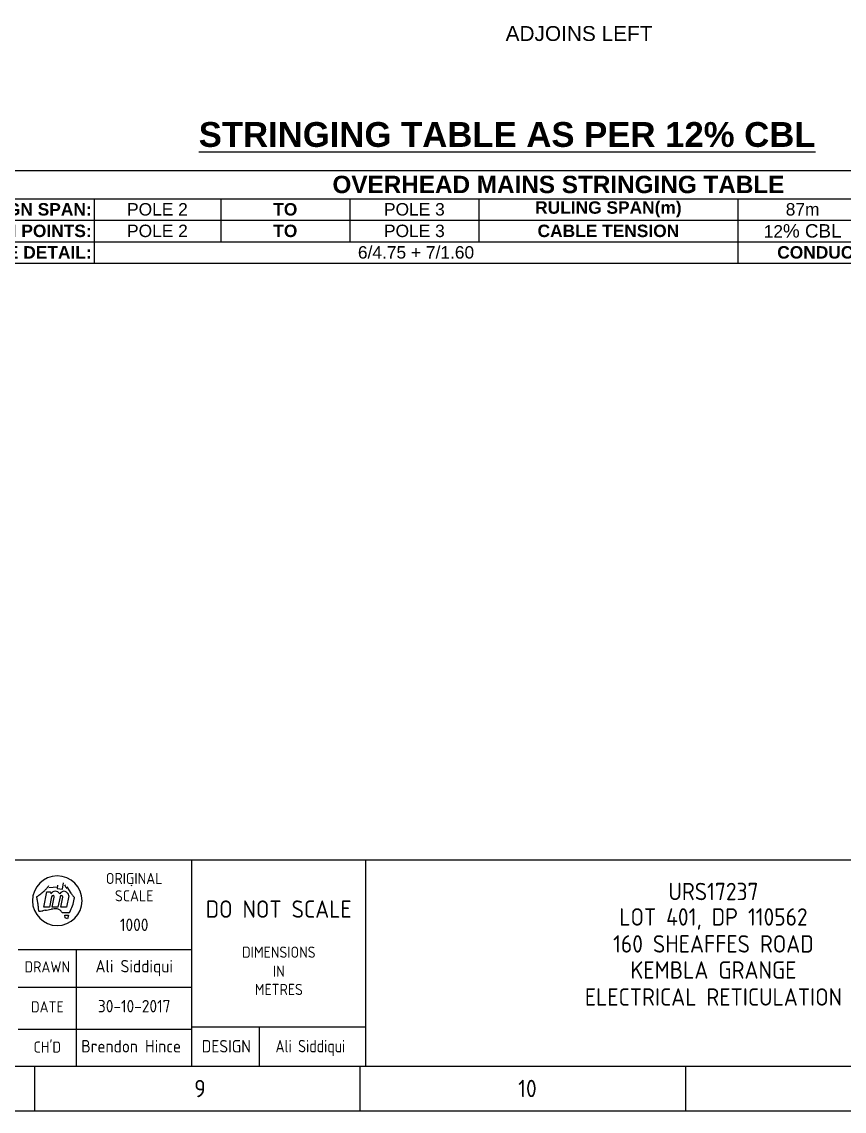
# Paper-space layout 'SHEET 3' of a CAD drawing. Header units: metres, sheet in millimetres. Extents: x -19 to 814, y -3 to 583.
# Drawn here: x 525.8 to 691.3, y -3 to 216.4 of the extents above; entities that cross this region are included whole.
import ezdxf
from ezdxf.enums import TextEntityAlignment as Align

# ---------------------------------------------------------------- set-up
doc = ezdxf.new("R2010")
doc.units = ezdxf.units.M
doc.layers.add('BASE_SHEET', color=7, linetype='Continuous')
doc.layers.add('Notes', color=7, linetype='Continuous')
doc.styles.add('ARIAL', font='arial.ttf', dxfattribs={"height": 2})
doc.styles.add('iecISOCP', font='isocp.shx')
doc.styles.get("Standard").update_dxf_attribs({"font": 'arial.ttf'})
doc.linetypes.add('Cable G', pattern='A,6,-0.5,["G",Standard,S=1.7,R=0,X=0.3,Y=-0.8],-2.8', length=9.3)

# ---------------------------------------------------------------- blocks, each defined once
blk = doc.blocks.new('A1_FRAME_TITLE')
at = {"layer": 'Notes'}
for p, q in [((579.37, 5.97), (579.37, 47.62)), ((614.37, 5.97), (614.37, 47.62)), ((550.56, 42.05), (552.33, 42.16)), ((552.33, 42.52), (552.22, 41.82)), ((552.22, 41.82), (553.35, 41.71)), ((553.35, 41.71), (553.55, 42.96)), ((554.18, 42.18), (555.01, 40.9)), ((567.1, 42.48), (567.3, 42.44)), ((549.56, 38.09), (550.17, 41.17)), ((550.17, 41.17), (550.92, 41.17)), ((551.11, 40.17), (550.7, 38.09)), ((550.92, 41.17), (550.97, 40.77)), ((551.27, 38.09), (551.66, 40.06)), ((552.83, 40.17), (552.41, 38.09)), ((552.98, 38.09), (553.37, 40.06)), ((554.57, 40.35), (554.12, 38.09)), ((550.7, 38.09), (549.56, 38.09)), ((552.41, 38.09), (551.27, 38.09)), ((554.12, 38.09), (552.98, 38.09)), ((554.62, 36.89), (553.22, 36.97)), ((553.22, 36.97), (554.62, 36.89)), ((554.62, 36.89), (553.22, 36.97)), ((553.85, 35.89), (553.78, 36.47)), ((553.78, 36.47), (554.51, 36.47)), ((554.3, 35.74), (553.85, 35.89)), ((554.51, 36.47), (554.3, 35.74)), ((556.15, 5.97), (556.15, 29.54)), ((544.37, 21.97), (579.37, 21.97)), ((544.37, 13.47), (579.37, 13.47)), ((579.37, 13.97), (614.37, 13.97)), ((592.98, 5.97), (592.98, 13.97))]:
    blk.add_line(p, q, dxfattribs=at)
at = {"layer": 'Notes', "linetype": 'Continuous'}
for p, q in [((544.37, 29.54), (579.37, 29.54)), ((547.7, 5.97), (547.7, -3.03)), ((613.21, 5.97), (613.21, -3.03)), ((678.72, 5.97), (678.72, -3.03))]:
    blk.add_line(p, q, dxfattribs=at)
at = {"layer": 'Notes', "linetype": 'Continuous', "flags": 128}
for points in [[(0, 583.39), (833.37, 583.39), (833.37, -3.03), (0, -3.03)], [(9, 574.39), (824.37, 574.39), (824.37, 5.97), (9, 5.97)]]:
    blk.add_lwpolyline(points, close=True, dxfattribs=at)
blk.add_lwpolyline([(123.8, 47.62), (824.37, 47.62)], dxfattribs=at)
at = {"layer": 'Notes'}
for centre, radius, start, end in [((552.27, 39.37), 5, 0, 180), ((545.21, 46.16), 6.54, 313.7309, 319.3045), ((545.21, 46.16), 6.54, 319.3047, 324.8782), ((578.7, 57.06), 28.87, 210.1483, 211.8601), ((542.41, 49.09), 10.59, 302.5841, 308.1576), ((527.29, 35.61), 21.32, 10.3053, 12.3306), ((542.41, 49.09), 10.59, 308.157, 313.7305), ((551.87, 40.21), 1.06, 31.7884, 148.2116), ((551.39, 40.11), 0.28, 348.6911, 168.6911), ((553.61, 40.3), 0.961, 2.5982, 150.8098), ((553.1, 40.11), 0.28, 348.6911, 168.6911), ((477.01, -10.21), 93.25, 33.1096, 33.2341), ((558.55, 42.96), 4.09, 213.1151, 222.4146), ((542.7, 42.48), 13.29, 341.8901, 347.8434), ((555.89, 40.53), 0.484, 222.42, 236.4422), ((556.07, 40.81), 0.815, 236.4359, 244.7422), ((553.96, 40.06), 1.76, 347.8434, 354.1409), ((554.11, 40.04), 1.61, 354.1436, 1.0342), ((552.27, 39.37), 5, 180, 0), ((527.29, 35.61), 21.32, 8.2795, 10.3048), ((528.59, 35.8), 20.01, 6.2539, 8.2792), ((528.59, 35.8), 20.01, 4.2291, 6.2543), ((548.65, 40.42), 3.15, 274.7358, 283.0812), ((550.47, 32.55), 4.93, 97.7419, 103.0814), ((546.76, 59.88), 22.65, 277.7418, 280.8825), ((551.91, 33.09), 4.63, 85.4613, 100.8824), ((552.2, 36.78), 0.924, 46.5875, 85.4612), ((551.36, 35.89), 2.16, 30.1885, 46.5879), ((548.02, 40.74), 7.69, 331.5942, 341.8897), ((548.72, 39.42), 2.15, 265.1734, 270.0504), ((548.72, 39.51), 2.24, 270.0438, 274.7322), ((554.13, 37.45), 0.75, 311.6083, 321.0792), ((554.18, 37.41), 0.675, 321.0838, 331.5982)]:
    blk.add_arc(centre, radius, start, end, dxfattribs=at)
blk.add_attdef('DRAFT_NUM', (29.9, 23.29), '', height=2.5, rotation=90)
at = {"layer": 'Notes', "style": 'iecISOCP'}
for s, height, p in [('ORIGINAL', 2.24, (567.74, 42.73)), ('SCALE', 2.24, (567.74, 39.23)), ('DIMENSIONS', 2.24, (596.87, 27.88)), ('DRAWN', 2.24, (550.26, 24.93)), ('IN', 2.24, (596.87, 24.04)), ('METRES', 2.24, (596.87, 20.38)), ('DATE', 2.24, (550.26, 16.88)), ("CH'D", 2.24, (550.26, 8.77)), ('Brendon Hince', 2.5, (567.14, 8.81)), ('DESIGN', 2.5, (586.29, 8.81))]:
    blk.add_text(s, height=height, dxfattribs=at).set_placement(p, align=Align.CENTER)
for s, p in [('9', (579.84, -0.22)), ('10', (645.06, -0.2))]:
    blk.add_text(s, height=3.5, dxfattribs=at).set_placement(p)
at = {"layer": 'Notes', "insert": (596.84, 37.67), "char_height": 3.5, "width": 29.1, "attachment_point": 5, "style": 'iecISOCP'}
blk.add_mtext('DO NOT SCALE', dxfattribs=at)
at = {"layer": 'Notes', "style": 'iecISOCP', "flags": 8}
blk.add_attdef('VERSION_NO', text='', height=2.5, rotation=90, dxfattribs=at).set_placement((302.04, 43.81), align=Align.MIDDLE_CENTER)
at = {"layer": 'Notes', "style": 'iecISOCP'}
for tag, p in [('CAP_NO', (513.19, 43.46)), ('IE_NUM', (513.05, 37.81)), ('REF_No_1', (335.24, 32.31)), ('REF_1', (362.52, 32.31)), ('GEN_WO', (441.71, 31.76)), ('HV_SWITCH', (513.46, 32.16)), ('REF_No_2', (335.24, 26.31)), ('REF_2', (362.52, 26.31)), ('OH_WO', (441.71, 25.81)), ('UBD_REF', (513.05, 25.83)), ('REF_No_3', (335.24, 20.31)), ('REF_3', (362.52, 20.31)), ('UG_WO', (441.71, 20.05)), ('GIS_MAP_No', (513.05, 20.04)), ('REF_No_4', (335.24, 14.31)), ('REF_4', (362.52, 14.31)), ('SUB_WO', (441.71, 13.81)), ('HV_OP_DIAG', (513.33, 14.2)), ('LGA', (512.95, 7.78)), ('ExportID', (9.08, 2.39))]:
    blk.add_attdef(tag, p, '', height=2.5, dxfattribs=at)
for tag, height, p in [('T1', 3.5, (684.37, 39.47)), ('T2', 3.5, (684.37, 34.35)), ('scale', 2.5, (567.76, 33.27)), ('T3', 3.5, (684.37, 28.92)), ('DRAWN', 2.5, (567.76, 24.93)), ('T4', 3.5, (684.37, 23.66)), ('REV', 5, (820.05, 17.1)), ('T5', 3.5, (684.37, 18.23)), ('DATE', 2.5, (567.76, 16.88)), ('T6', 3.5, (684.37, 12.97)), ('DESIGN', 2.5, (605.62, 9.15))]:
    blk.add_attdef(tag, text='', height=height, dxfattribs=at).set_placement(p, align=Align.CENTER)
blk.add_attdef('NUM', text='', height=7, dxfattribs=at).set_placement((792.37, 20.12), align=Align.MIDDLE_CENTER)
for tag, p in [('NS', (790.71, 8.12)), ('SHTS', (805.41, 8.12))]:
    blk.add_attdef(tag, text='', height=2.5, dxfattribs=at).set_placement(p, align=Align.MIDDLE)
at = {"layer": 'Notes', "style": 'iecISOCP', "flags": 1}
for tag, p in [('ProjectType', (14.17, -26.8)), ('ProjectNumber', (23.56, -26.82)), ('DrawingNumber', (35.51, -26.8)), ('ProjectDescription', (47.56, -26.83)), ('ExportDate', (60.28, -26.79)), ('ExportUserName', (69.15, -26.8)), ('DesignerCompanyName', (81.48, -26.79)), ('ExportAreaOfInterest', (97.1, -26.81)), ('GIS_SUCCESS', (112, -26.78)), ('CAD_SUCCESS', (121.79, -26.78)), ('DEPOTCODE', (132.11, -26.88)), ('ExportCategories', (140.08, -26.8)), ('Comments', (154.38, -26.88))]:
    blk.add_attdef(tag, p, '', height=1, dxfattribs=at)
blk = doc.blocks.new('*T80')
at = {"layer": 'BASE_SHEET', "color": 0, "lineweight": 30, "transparency": 16777216}
for p, q in [((0, 0), (279.78, 0)), ((0, 0), (0, -18.67)), ((46.42, -18.67), (279.78, -18.67))]:
    blk.add_line(p, q, dxfattribs=at)
at = {"layer": 'BASE_SHEET', "color": 0, "linetype": 'ByBlock', "lineweight": -2, "transparency": 16777216}
for p, q in [((279.78, 0), (279.78, -5.67)), ((0, -10), (253.81, -10)), ((0, -18.67), (46.42, -18.67))]:
    blk.add_line(p, q, dxfattribs=at)
at = {"layer": 'BASE_SHEET', "linetype": 'ByBlock', "lineweight": -2, "transparency": 16777216}
for p, q in [((0, -5.67), (279.78, -5.67)), ((46.42, -5.67), (46.42, -18.67)), ((71.9, -5.67), (71.9, -14.33)), ((97.89, -5.67), (97.89, -14.33)), ((123.88, -5.67), (123.88, -14.33)), ((176.03, -5.67), (176.03, -18.67)), ((202.07, -5.67), (202.07, -14.33)), ((253.81, -5.67), (253.81, -14.33)), ((279.78, -5.67), (279.78, -18.67)), ((253.81, -10), (279.78, -10)), ((0, -14.33), (279.78, -14.33)), ((225.62, -14.33), (225.62, -18.67))]:
    blk.add_line(p, q, dxfattribs=at)
at = {"layer": 'BASE_SHEET', "color": 0, "transparency": 16777216}
for s, insert, char_height, width, attachment_point in [('{\\fArial|b1|i0|c0|p34;OVERHEAD MAINS STRINGING TABLE}', (139.89, -2.83), 3.5, 278.7771, 5), ('POLE 2', (59.16, -7.83), 2.5, 24.4859, 5), ('{\\fArial|b1|i0|c0|p34;TO}', (84.9, -7.83), 2.5, 24.9885, 5), ('POLE 3', (110.89, -7.83), 2.5, 24.9885, 5), ('{\\fArial|b1|i0|c0|p34;RULING SPAN(m)}', (149.95, -7.83), 2.5, 51.1434, 5), ('87m', (189.05, -7.83), 2.5, 25.0403, 5), ('VOLTAGE', (227.94, -7.83), 2.5, 50.7466, 5), ('11KV', (266.79, -7.83), 2.5, 24.9651, 5), ('{\\fArial|b1|i0|c0|p34;STRAIN POINTS:}', (45.92, -12.17), 2.5, 45.4188, 6), ('POLE 2', (59.16, -12.17), 2.5, 24.4859, 5), ('{\\fArial|b1|i0|c0|p34;TO}', (84.9, -12.17), 2.5, 24.9885, 5), ('POLE 3', (110.89, -12.17), 2.5, 24.9885, 5), ('{\\fArial|b1|i0|c0|p34;CABLE TENSION}', (149.95, -12.17), 2.5, 51.1434, 5), ('12{\\H1.0833x;\\C256;% CBL}', (189.05, -12.17), 2.5, 25.0403, 5), (' MAX DESIGN TEMP', (227.94, -12.17), 2.5, 50.7466, 5), ('75%%D', (266.79, -12.17), 2.5, 24.9651, 5), ('{\\fArial|b1|i0|c0|p34;CABLE DETAIL:}', (45.92, -16.5), 2.5, 45.4188, 6), ('6/4.75 + 7/1.60', (111.22, -16.5), 2.5, 128.6064, 5), ('{\\fArial|b1|i0|c0|p34;CONDUCTOR CODE}', (200.82, -16.5), 2.5, 48.5956, 5), ('K42', (252.7, -16.5), 2.5, 53.1563, 5)]:
    blk.add_mtext(s, dxfattribs=dict(at, insert=insert, char_height=char_height, width=width, attachment_point=attachment_point))
at = {"layer": 'BASE_SHEET', "color": 0, "transparency": 16777216, "insert": (45.92, -7.83), "char_height": 2.5, "width": 45.4188, "attachment_point": 6, "style": 'ARIAL'}
blk.add_mtext('{\\fArial|b1|i0|c0|p34;\\C7;DESIGN SPAN:}', dxfattribs=at)

psp = doc.layouts.new('SHEET 3')

# ---------------------------------------------------------------- block references
at = {"color": 0}
ref = psp.add_blockref('A1_FRAME_TITLE', (-19.35, 0.02), dxfattribs=at)
ref.add_attrib('T1', 'URS17237', dxfattribs={"layer": 'Notes', "height": 3.5, "style": 'iecISOCP'}).set_placement((665.02, 39.49), align=Align.CENTER)
ref.add_attrib('T2', 'LOT 401, DP 110562', dxfattribs={"layer": 'Notes', "height": 3.5, "style": 'iecISOCP'}).set_placement((665.02, 34.37), align=Align.CENTER)
ref.add_attrib('T3', '160 SHEAFFES ROAD', dxfattribs={"layer": 'Notes', "height": 3.5, "style": 'iecISOCP'}).set_placement((665.02, 28.94), align=Align.CENTER)
ref.add_attrib('T4', 'KEMBLA GRANGE', dxfattribs={"layer": 'Notes', "height": 3.5, "style": 'iecISOCP'}).set_placement((665.02, 23.68), align=Align.CENTER)
ref.add_attrib('T5', 'ELECTRICAL RETICULATION', dxfattribs={"layer": 'Notes', "height": 3.5, "style": 'iecISOCP'}).set_placement((665.02, 18.25), align=Align.CENTER)
ref.add_attrib('DESIGN', 'Ali Siddiqui', dxfattribs={"layer": 'Notes', "color": 7, "height": 2.5, "style": 'iecISOCP', "width": 0.9}).set_placement((583.87, 8.85), align=Align.CENTER)
ref.add_attrib('DRAWN', 'Ali Siddiqui', dxfattribs={"layer": 'Notes', "color": 7, "height": 2.5, "style": 'iecISOCP'}).set_placement((548.4, 24.95), align=Align.CENTER)
ref.add_attrib('DATE', '30-10-2017', dxfattribs={"layer": 'Notes', "color": 7, "height": 2.5, "style": 'iecISOCP'}).set_placement((548.4, 16.9), align=Align.CENTER)
ref.add_attrib('scale', '1000', dxfattribs={"layer": 'Notes', "color": 7, "height": 2.5, "style": 'iecISOCP'}).set_placement((548.4, 33.29), align=Align.CENTER)
psp.add_blockref('*T80', (493.92, 186.43))

# ---------------------------------------------------------------- texts
at = {"layer": 'Notes', "insert": (623.18, 215.52), "char_height": 3, "attachment_point": 1}
psp.add_mtext_dynamic_manual_height_columns('ADJOINS LEFT', width=32.3117, gutter_width=4, heights=[0], dxfattribs=at)
at = {"layer": 'Notes', "linetype": 'Cable G', "insert": (623.48, 193.65), "char_height": 5, "attachment_point": 5}
psp.add_mtext_dynamic_manual_height_columns('{\\fArial|b1|i0|c0|p34;\\LSTRINGING TABLE AS PER 12% CBL}', width=144.6753, gutter_width=4, heights=[0], dxfattribs=at)

doc.saveas('drawing.dxf')
